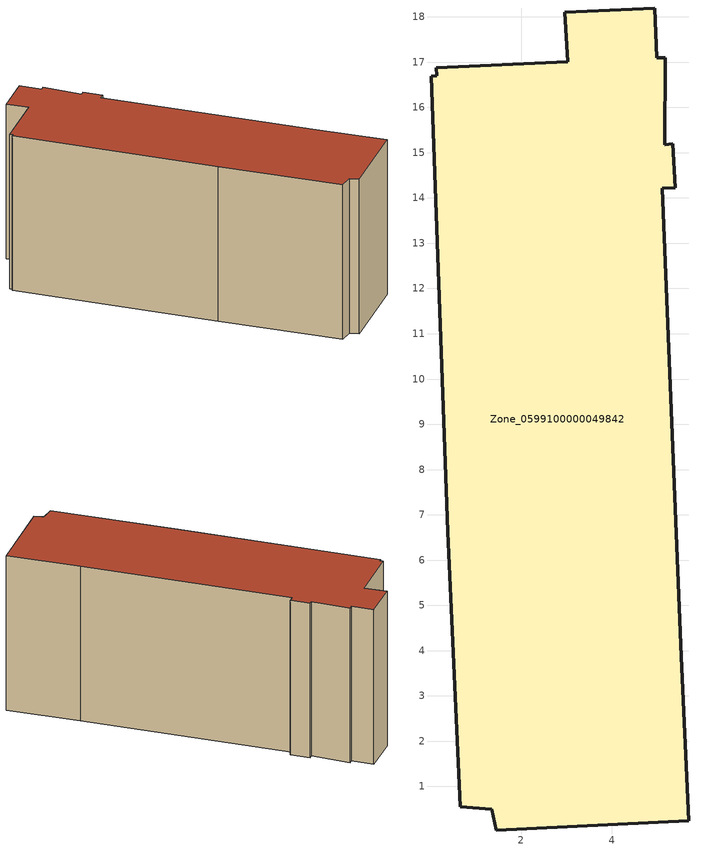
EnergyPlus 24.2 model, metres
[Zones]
Zone_0599100000049842
 floor ground (C_G): 4.95,18.2 4.99,17.09 5.18,17.1 5.17,15.18 5.35,15.2 5.4,14.22 5.11,14.22 5.53,3.87 5.71,0.24 1.45,0.04 1.35,0.49 0.65,0.55 0.38,6.62 0.01,16.69 0.13,16.7 0.13,16.87 3.03,17 2.96,18.11 z0
 wall outside (C_F): 4.99,17.09 4.95,18.2 2.96,18.11 3.03,17 0.13,16.87 0.13,16.7 0.01,16.69 0.38,6.62 0.65,0.55 1.35,0.49 1.45,0.04 5.71,0.24 5.53,3.87 5.11,14.22 5.4,14.22 5.35,15.2 5.17,15.18 5.18,17.1 4.99,17.09 z0:8.03
 roof outside (C_R): 1.35,0.49 1.45,0.04 5.71,0.24 5.53,3.87 5.11,14.22 5.4,14.22 5.35,15.2 5.17,15.18 5.18,17.1 4.99,17.09 4.95,18.2 2.96,18.11 3.03,17 0.13,16.87 0.13,16.7 0.01,16.69 0.38,6.62 0.65,0.55 z8.03
[BUILDING]
Pand.0599100000049842: North Axis=0; Terrain=City; Loads Convergence Tolerance Value=0.04; Temperature Convergence Tolerance Value=0.4; Solar Distribution=FullExterior; Maximum Number of Warmup Days=25; Minimum Number of Warmup Days=1
[Site:Location]
Rotterdam.The.Hague.AP_ZH_NLD Design_Conditions: Latitude=51.96; Longitude=4.45; Time Zone=1; Elevation=-4.5
[SITE:GROUNDTEMPERATURE:BUILDINGSURFACE]
18, 18, 18, 18, 18, 18, 18, 18, 18, 18, 18, 18
[MATERIAL] Thermal Absorptance=0.9; Solar Absorptance=0.7; Visible Absorptance=0.7
Name | Roughness | Thickness | Conductivity | Density | Specific Heat
G.TI.1946-1964 | MediumSmooth | 0.15 | 1 | 540 | 1210
F.TI.1946-1964 | Rough | 0.3 | 0.857143 | 1920 | 840
R.TI.1946-1964 | MediumRough | 0.2 | 0.277778 | 1500 | 1000
[CONSTRUCTION]
C_G: G.TI.1946-1964
C_F: F.TI.1946-1964
C_R: R.TI.1946-1964
[ZONE]
Zone_0599100000049842: Type=1; Multiplier=1; Ceiling Height=Autocalculate; Volume=Autocalculate; Floor Area=autocalculate; Part of Total Floor Area=Yes
[ZONEINFILTRATION:DESIGNFLOWRATE]
Infil_Zone_0599100000049842: Zone or ZoneList or Space or SpaceList=Zone_0599100000049842; Schedule=AlwaysOn; Design Flow Rate Calculation Method=Flow/Area; Flow Rate per Floor Area=0.003; Constant Term Coefficient=1; Temperature Term Coefficient=0; Velocity Term Coefficient=0; Velocity Squared Term Coefficient=0
[HVACTEMPLATE:ZONE:IDEALLOADSAIRSYSTEM]
Zone_0599100000049842: Maximum Heating Supply Air Temperature=50; Minimum Cooling Supply Air Temperature=13; Maximum Heating Supply Air Humidity Ratio=0.0156; Minimum Cooling Supply Air Humidity Ratio=0.0077; Heating Limit=NoLimit; Cooling Limit=NoLimit; Dehumidification Control Type=ConstantSensibleHeatRatio; Cooling Sensible Heat Ratio=0.7; Dehumidification Setpoint=60; Humidification Control Type=None; Humidification Setpoint=30; Outdoor Air Method=None; Outdoor Air Flow Rate per Person=0.00944; Outdoor Air Flow Rate per Zone Floor Area=0; Outdoor Air Flow Rate per Zone=0; Demand Controlled Ventilation Type=None; Outdoor Air Economizer Type=NoEconomizer; Heat Recovery Type=None; Sensible Heat Recovery Effectiveness=0.7; Latent Heat Recovery Effectiveness=0.65
[ZONECONTROL:THERMOSTAT]
ThermostatControl_Zone_0599100000049842: Zone or ZoneList=Zone_0599100000049842; Control Type Schedule=DualSetpointControlType; Control 1=Thermostat_Zone_0599100000049842; Temperature Difference Between Cutout And Setpoint=0
[THERMOSTATSETPOINT:DUALSETPOINT]
Thermostat_Zone_0599100000049842: Heating Setpoint Temperature Schedule=HeatingSetpoint_Zone_0599100000049842; Cooling Setpoint Temperature Schedule=CoolingSetpoint_Zone_0599100000049842
[SCHEDULE:COMPACT]
HeatingSetpoint_Zone_0599100000049842: Through: 12/31, For: AllDays, Until: 24:00, 21
CoolingSetpoint_Zone_0599100000049842: Through: 12/31, For: AllDays, Until: 24:00, 24
DualSetpointControlType: Through: 12/31, For: AllDays, Until: 24:00, 4
AlwaysOn: Through: 12/31, For: AllDays, Until: 24:00, 1
